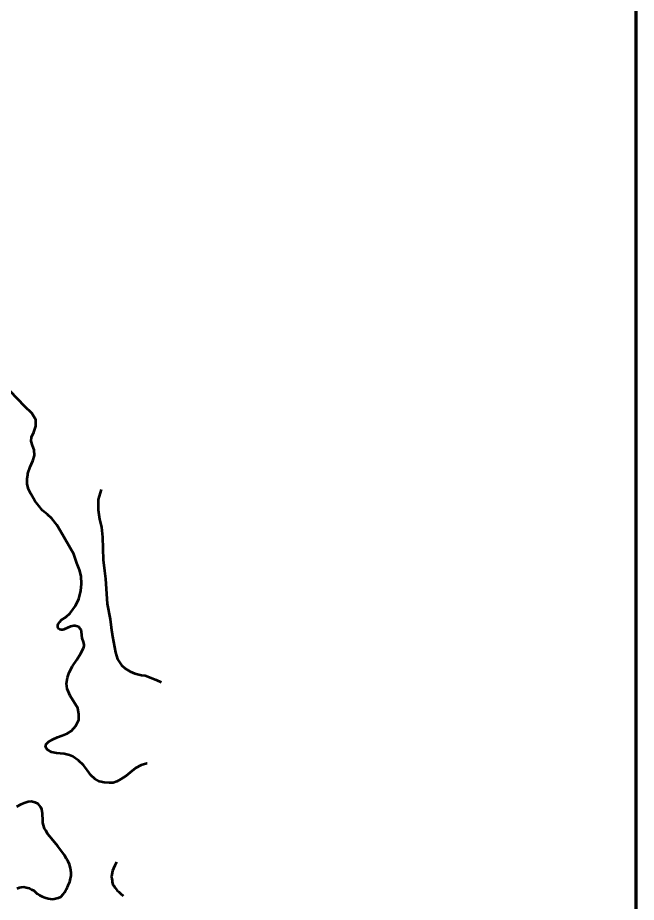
# Model space of a CAD drawing. Header units: metres. Extents: x 531395 to 538605, y 1843190 to 1853105.
# Drawn here: x 537443 to 538605, y 1847196 to 1848858 of the extents above; entities that cross this region are included whole.
import ezdxf

# ---------------------------------------------------------------- set-up
doc = ezdxf.new("R2010")
doc.units = ezdxf.units.M
doc.header["$LTSCALE"] = 4
doc.layers.add('2', color=7, linetype='Continuous', lineweight=53)
doc.layers.add('61', color=7, linetype='Continuous', lineweight=13)

msp = doc.modelspace()

# ---------------------------------------------------------------- linework, layer by layer
at = {"layer": '2'}
for points in [[(537462.35, 1848000), (537462.56, 1848001.63), (537466.45, 1848014.59), (537471.74, 1848025.66), (537474.86, 1848035.94), (537474.2, 1848046.31), (537470.89, 1848054.34), (537468.23, 1848062.44), (537468.93, 1848070.39), (537473.38, 1848079.42), (537477.22, 1848090.86), (537477.17, 1848102.49), (537469.78, 1848115.11), (537456.9, 1848127.63), (537428.86, 1848156.6)], [(537541.59, 1847739.28), (537551.53, 1847753.04), (537557.73, 1847766.48), (537561.71, 1847781.5), (537562.87, 1847794.67), (537562.19, 1847808.93), (537558.99, 1847820.74), (537554.15, 1847833.65), (537548.8, 1847850.06), (537522.9, 1847894.92), (537516.49, 1847905.6), (537507.49, 1847917.17), (537499.18, 1847924.72), (537489.97, 1847932.59), (537482.83, 1847941.14), (537475.15, 1847950.71), (537467.95, 1847963.56), (537463.22, 1847972.72), (537461.28, 1847981.98), (537461.31, 1847992), (537462.35, 1848000)], [(537600.16, 1847972.01), (537594.42, 1847953.01), (537594.61, 1847933.73), (537597.08, 1847916.13), (537600.58, 1847900.8), (537602.42, 1847882.15), (537603.66, 1847839.82), (537606.32, 1847818.79), (537607.81, 1847804.09), (537611.1, 1847757.04), (537617.04, 1847728.2), (537618.96, 1847712.57), (537621.35, 1847695.61), (537627.01, 1847665.44), (537630.57, 1847653.34), (537637.9, 1847642.12), (537644.84, 1847635.27), (537654.21, 1847629.79), (537663.47, 1847626.12), (537675.76, 1847623.34), (537682.37, 1847622.38)], [(537614.77, 1847420.53), (537605.52, 1847421.29), (537596.76, 1847423.4), (537587.99, 1847428.41), (537580.74, 1847435.12), (537574.58, 1847443.67), (537566.72, 1847453.76), (537557.17, 1847462.67), (537546.74, 1847469.98), (537540.24, 1847473), (537530.72, 1847475.13), (537522.96, 1847476.06), (537516.22, 1847476.57), (537506.52, 1847478.47), (537498.31, 1847483.23), (537495.69, 1847488.2), (537496.82, 1847493.29), (537501.18, 1847497.57), (537508.63, 1847502.1), (537517.95, 1847506.31), (537526.94, 1847509.61), (537536.38, 1847513.73), (537544.02, 1847518.49), (537552.63, 1847527.9), (537557.78, 1847539.27), (537558.23, 1847549.35), (537555.88, 1847561.26), (537542.03, 1847584.01), (537536.41, 1847597.16), (537534.87, 1847607.65), (537536.61, 1847618.63), (537539.81, 1847628.27), (537546.23, 1847639.79), (537554.45, 1847651.63), (537561.23, 1847662.87), (537566.55, 1847673.56), (537567.53, 1847675.85), (537568.02, 1847677.98), (537568.02, 1847680.27), (537567.37, 1847683.05), (537566.55, 1847685.5), (537564.35, 1847692.66), (537563.09, 1847704.48), (537562.31, 1847708.08), (537560.19, 1847711.02), (537558.4, 1847712.98), (537555.46, 1847714.46), (537553.02, 1847715.27), (537550.9, 1847715.77), (537548.78, 1847715.6), (537542.61, 1847714.72), (537529.98, 1847708.87), (537528.06, 1847708.42), (537524.66, 1847708.42), (537522.59, 1847708.72), (537520.67, 1847709.9), (537518.89, 1847712.57), (537518.6, 1847714.35), (537518.75, 1847716.87), (537519.34, 1847718.95), (537520.22, 1847720.87), (537522.44, 1847723.39), (537525.55, 1847726.95), (537533.8, 1847732.13), (537541.59, 1847739.28)], [(537682.37, 1847622.38), (537703.26, 1847614.53), (537712.77, 1847610.05)], [(537686.12, 1847457.18), (537685.66, 1847457.09), (537675.06, 1847453.71), (537664.49, 1847448.17), (537654.29, 1847440.41), (537647.08, 1847433.76), (537636.82, 1847427.39), (537629.42, 1847423.41), (537622.69, 1847421.01), (537614.77, 1847420.53)], [(537442.43, 1847222.02), (537446.74, 1847224.41), (537449.65, 1847225.02), (537455.04, 1847225.1), (537459.2, 1847224.23), (537465.31, 1847222.78), (537469.36, 1847220.55), (537473.4, 1847218.31), (537479.48, 1847212.53), (537484.41, 1847209.59), (537489.29, 1847207.18), (537494.1, 1847205.31), (537500.28, 1847203.32), (537504.13, 1847202.68), (537508.23, 1847202.35), (537511.96, 1847202.78), (537516.7, 1847203.87), (537519.84, 1847204.78), (537523.92, 1847206.87), (537529, 1847212.05), (537531.36, 1847215.03), (537533.89, 1847218.84), (537535, 1847220.86), (537536.71, 1847224.84), (537538.23, 1847227.99), (537539.52, 1847230.84), (537540.99, 1847234.53), (537541.98, 1847237.62), (537542.68, 1847240.94), (537543.42, 1847246.16), (537543.88, 1847249.19), (537543.57, 1847251.86), (537542.39, 1847260.28), (537540.19, 1847267.23), (537537.98, 1847272.92), (537535.15, 1847278.29), (537531.05, 1847284.6), (537518.61, 1847301.97), (537506.62, 1847316.5), (537503.52, 1847319.93), (537500.06, 1847324.12), (537495.75, 1847330.92), (537493.36, 1847335.24), (537491.13, 1847342.82), (537490.7, 1847346.55), (537490.27, 1847350.28), (537489.82, 1847362.91), (537488.66, 1847370.84), (537486.79, 1847375.04), (537481.44, 1847381.35), (537475.85, 1847383.91), (537468.64, 1847385.55), (537462.59, 1847385.08), (537457.24, 1847383.45), (537448.86, 1847380.18), (537441.18, 1847375.98)], [(537628.79, 1847272.03), (537627.76, 1847269.46), (537625.76, 1847265.71), (537623.18, 1847260.01), (537621.54, 1847255.49), (537620.15, 1847248.84), (537619.58, 1847244.45), (537620.01, 1847240.72), (537620.38, 1847237.52), (537620.46, 1847234.55), (537622.14, 1847229.34), (537624.35, 1847226.62), (537626.32, 1847223.61), (537630.14, 1847218.65), (537632.88, 1847215.99), (537635.98, 1847212.56), (537641.04, 1847208.56), (537641.47, 1847208.27)]]:
    msp.add_lwpolyline(points, dxfattribs=at)
at = {"layer": '61', "lineweight": 158}
msp.add_lwpolyline([(531395, 1843895), (538605, 1843895), (538605, 1853105), (531395, 1853105)], close=True, dxfattribs=at)

doc.saveas('drawing.dxf')
